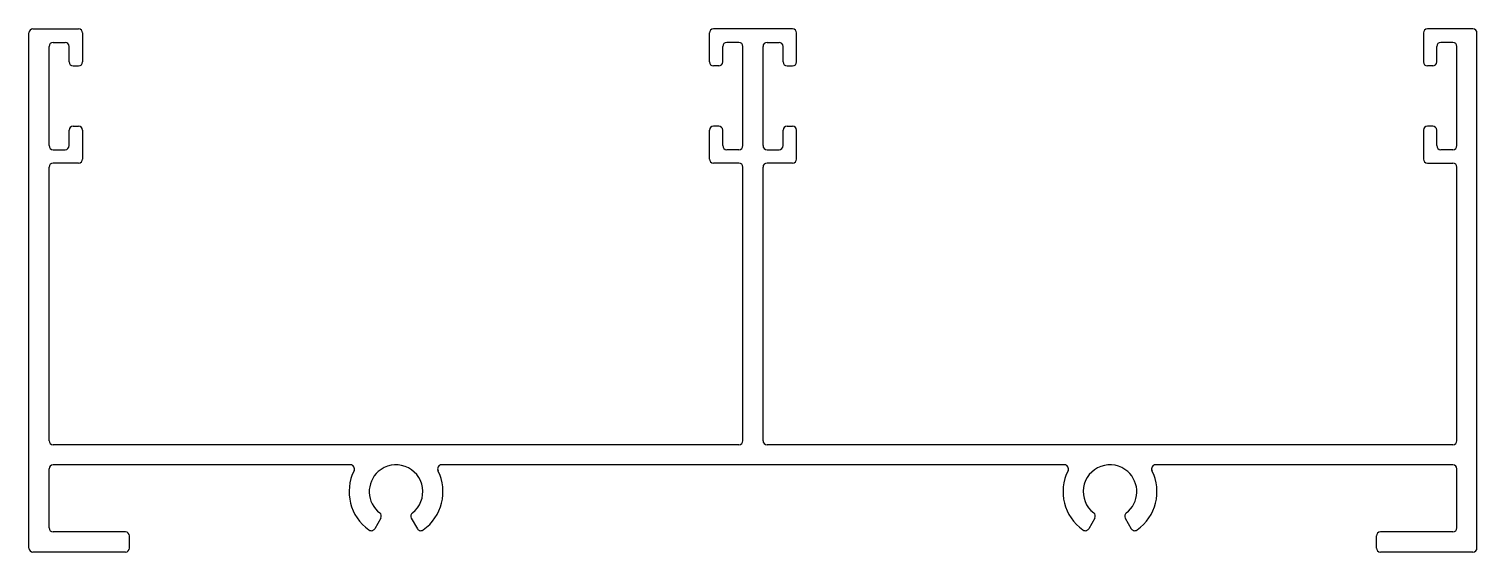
# Model space of a CAD drawing. Extents: x 686 to 794, y 458 to 497.
import ezdxf

# ---------------------------------------------------------------- set-up
doc = ezdxf.new("R2010")
doc.units = 0
doc.layers.get('0').update_dxf_attribs({"linetype": 'CONTINUOUS'})

msp = doc.modelspace()

# ---------------------------------------------------------------- linework, layer by layer
for p, q in [((685.65, 457.9), (685.65, 496.3)), ((685.95, 496.6), (689.35, 496.6)), ((689.65, 496.3), (689.65, 494.15)), ((736.4, 494.15), (736.4, 496.3)), ((742.6, 496.6), (736.7, 496.6)), ((742.9, 494.15), (742.9, 496.3)), ((789.65, 496.3), (789.65, 494.15)), ((793.35, 496.6), (789.95, 496.6)), ((793.65, 457.9), (793.65, 496.3)), ((687.15, 487.9), (687.15, 495.3)), ((687.45, 495.6), (688.35, 495.6)), ((688.65, 494.15), (688.65, 495.3)), ((737.4, 494.15), (737.4, 495.3)), ((738.6, 495.6), (737.7, 495.6)), ((738.9, 487.9), (738.9, 495.3)), ((740.4, 487.9), (740.4, 495.3)), ((740.7, 495.6), (741.6, 495.6)), ((741.9, 494.15), (741.9, 495.3)), ((790.65, 494.15), (790.65, 495.3)), ((791.85, 495.6), (790.95, 495.6)), ((792.15, 487.9), (792.15, 495.3)), ((688.95, 493.85), (689.35, 493.85)), ((737.1, 493.85), (736.7, 493.85)), ((742.2, 493.85), (742.6, 493.85)), ((790.35, 493.85), (789.95, 493.85)), ((688.95, 489.35), (689.35, 489.35)), ((737.1, 489.35), (736.7, 489.35)), ((742.2, 489.35), (742.6, 489.35)), ((790.35, 489.35), (789.95, 489.35)), ((688.65, 487.9), (688.65, 489.05)), ((689.65, 489.05), (689.65, 486.9)), ((736.4, 486.9), (736.4, 489.05)), ((737.4, 487.9), (737.4, 489.05)), ((741.9, 487.9), (741.9, 489.05)), ((742.9, 486.9), (742.9, 489.05)), ((789.65, 489.05), (789.65, 486.9)), ((790.65, 487.9), (790.65, 489.05)), ((687.45, 487.6), (688.35, 487.6)), ((738.6, 487.6), (737.7, 487.6)), ((740.7, 487.6), (741.6, 487.6)), ((791.85, 487.6), (790.95, 487.6)), ((687.15, 465.9), (687.15, 486.3)), ((689.35, 486.6), (687.45, 486.6)), ((738.6, 486.6), (736.7, 486.6)), ((738.9, 465.9), (738.9, 486.3)), ((740.4, 465.9), (740.4, 486.3)), ((742.6, 486.6), (740.7, 486.6)), ((789.95, 486.6), (791.85, 486.6)), ((792.15, 465.9), (792.15, 486.3)), ((738.6, 465.6), (687.45, 465.6)), ((791.85, 465.6), (740.7, 465.6)), ((687.15, 459.4), (687.15, 463.8)), ((709.63, 464.1), (687.45, 464.1)), ((762.88, 464.1), (716.43, 464.1)), ((791.85, 464.1), (769.68, 464.1)), ((792.15, 459.4), (792.15, 463.8)), ((711.89, 460.13), (711.44, 459.34)), ((714.17, 460.13), (714.62, 459.34)), ((765.14, 460.13), (764.69, 459.34)), ((767.42, 460.13), (767.87, 459.34)), ((692.85, 459.1), (687.45, 459.1)), ((791.85, 459.1), (786.45, 459.1)), ((693.15, 457.9), (693.15, 458.8)), ((786.15, 457.9), (786.15, 458.8)), ((692.85, 457.6), (685.95, 457.6)), ((793.35, 457.6), (786.45, 457.6))]:
    msp.add_line(p, q)
for centre, radius, start, end in [((685.95, 496.3), 0.3, 90, 180), ((689.35, 496.3), 0.3, 0, 90), ((736.7, 496.3), 0.3, 90, 180), ((742.6, 496.3), 0.3, 0, 90), ((789.95, 496.3), 0.3, 90, 180), ((793.35, 496.3), 0.3, 0, 90), ((687.45, 495.3), 0.3, 90, 180), ((688.35, 495.3), 0.3, 0, 90), ((737.7, 495.3), 0.3, 90, 180), ((738.6, 495.3), 0.3, 0, 90), ((740.7, 495.3), 0.3, 90, 180), ((741.6, 495.3), 0.3, 0, 90), ((790.95, 495.3), 0.3, 90, 180), ((791.85, 495.3), 0.3, 0, 90), ((688.95, 494.15), 0.3, 180, 270), ((689.35, 494.15), 0.3, 270, 0), ((736.7, 494.15), 0.3, 180, 270), ((737.1, 494.15), 0.3, 270, 0), ((742.2, 494.15), 0.3, 180, 270), ((742.6, 494.15), 0.3, 270, 0), ((789.95, 494.15), 0.3, 180, 270), ((790.35, 494.15), 0.3, 270, 0), ((688.95, 489.05), 0.3, 90, 180), ((689.35, 489.05), 0.3, 0, 90), ((736.7, 489.05), 0.3, 90, 180), ((737.1, 489.05), 0.3, 0, 90), ((742.2, 489.05), 0.3, 90, 180), ((742.6, 489.05), 0.3, 0, 90), ((789.95, 489.05), 0.3, 90, 180), ((790.35, 489.05), 0.3, 0, 90), ((687.45, 487.9), 0.3, 180, 270), ((688.35, 487.9), 0.3, 270, 0), ((737.7, 487.9), 0.3, 180, 270), ((738.6, 487.9), 0.3, 270, 0), ((740.7, 487.9), 0.3, 180, 270), ((741.6, 487.9), 0.3, 270, 0), ((790.95, 487.9), 0.3, 180, 270), ((791.85, 487.9), 0.3, 270, 0), ((687.45, 486.3), 0.3, 90, 180), ((689.35, 486.9), 0.3, 270, 0), ((736.7, 486.9), 0.3, 180, 270), ((738.6, 486.3), 0.3, 0, 90), ((740.7, 486.3), 0.3, 90, 180), ((742.6, 486.9), 0.3, 270, 0), ((789.95, 486.9), 0.3, 180, 270), ((791.85, 486.3), 0.3, 0, 90), ((687.45, 465.9), 0.3, 180, 270), ((738.6, 465.9), 0.3, 270, 0), ((740.7, 465.9), 0.3, 180, 270), ((791.85, 465.9), 0.3, 270, 0), ((687.45, 463.8), 0.3, 90, 180), ((713.03, 462.1), 3.5, 153.425, 234.6206), ((709.63, 463.8), 0.3, 333.425, 90), ((713.03, 462.1), 2, 131.4096, 232.5053), ((713.03, 462.1), 2, 307.4947, 131.4096), ((713.03, 462.1), 3.5, 305.3794, 26.575), ((716.43, 463.8), 0.3, 90, 206.575), ((766.28, 462.1), 3.5, 153.425, 234.6206), ((762.88, 463.8), 0.3, 333.425, 90), ((766.28, 462.1), 2, 48.5904, 232.5053), ((766.28, 462.1), 2, 307.4947, 48.5904), ((766.28, 462.1), 3.5, 305.3794, 26.575), ((769.68, 463.8), 0.3, 90, 206.575), ((791.85, 463.8), 0.3, 0, 90), ((711.63, 460.28), 0.3, 330, 52.5053), ((714.43, 460.28), 0.3, 127.4947, 210), ((764.88, 460.28), 0.3, 330, 52.5053), ((767.68, 460.28), 0.3, 127.4947, 210), ((687.45, 459.4), 0.3, 180, 270), ((692.85, 458.8), 0.3, 0, 90), ((711.18, 459.49), 0.3, 234.6206, 330), ((714.88, 459.49), 0.3, 210, 305.3794), ((764.43, 459.49), 0.3, 234.6206, 330), ((768.13, 459.49), 0.3, 210, 305.3794), ((786.45, 458.8), 0.3, 90, 180), ((791.85, 459.4), 0.3, 270, 0), ((685.95, 457.9), 0.3, 180, 270), ((692.85, 457.9), 0.3, 270, 0), ((786.45, 457.9), 0.3, 180, 270), ((793.35, 457.9), 0.3, 270, 0)]:
    msp.add_arc(centre, radius, start, end)

doc.saveas('drawing.dxf')
